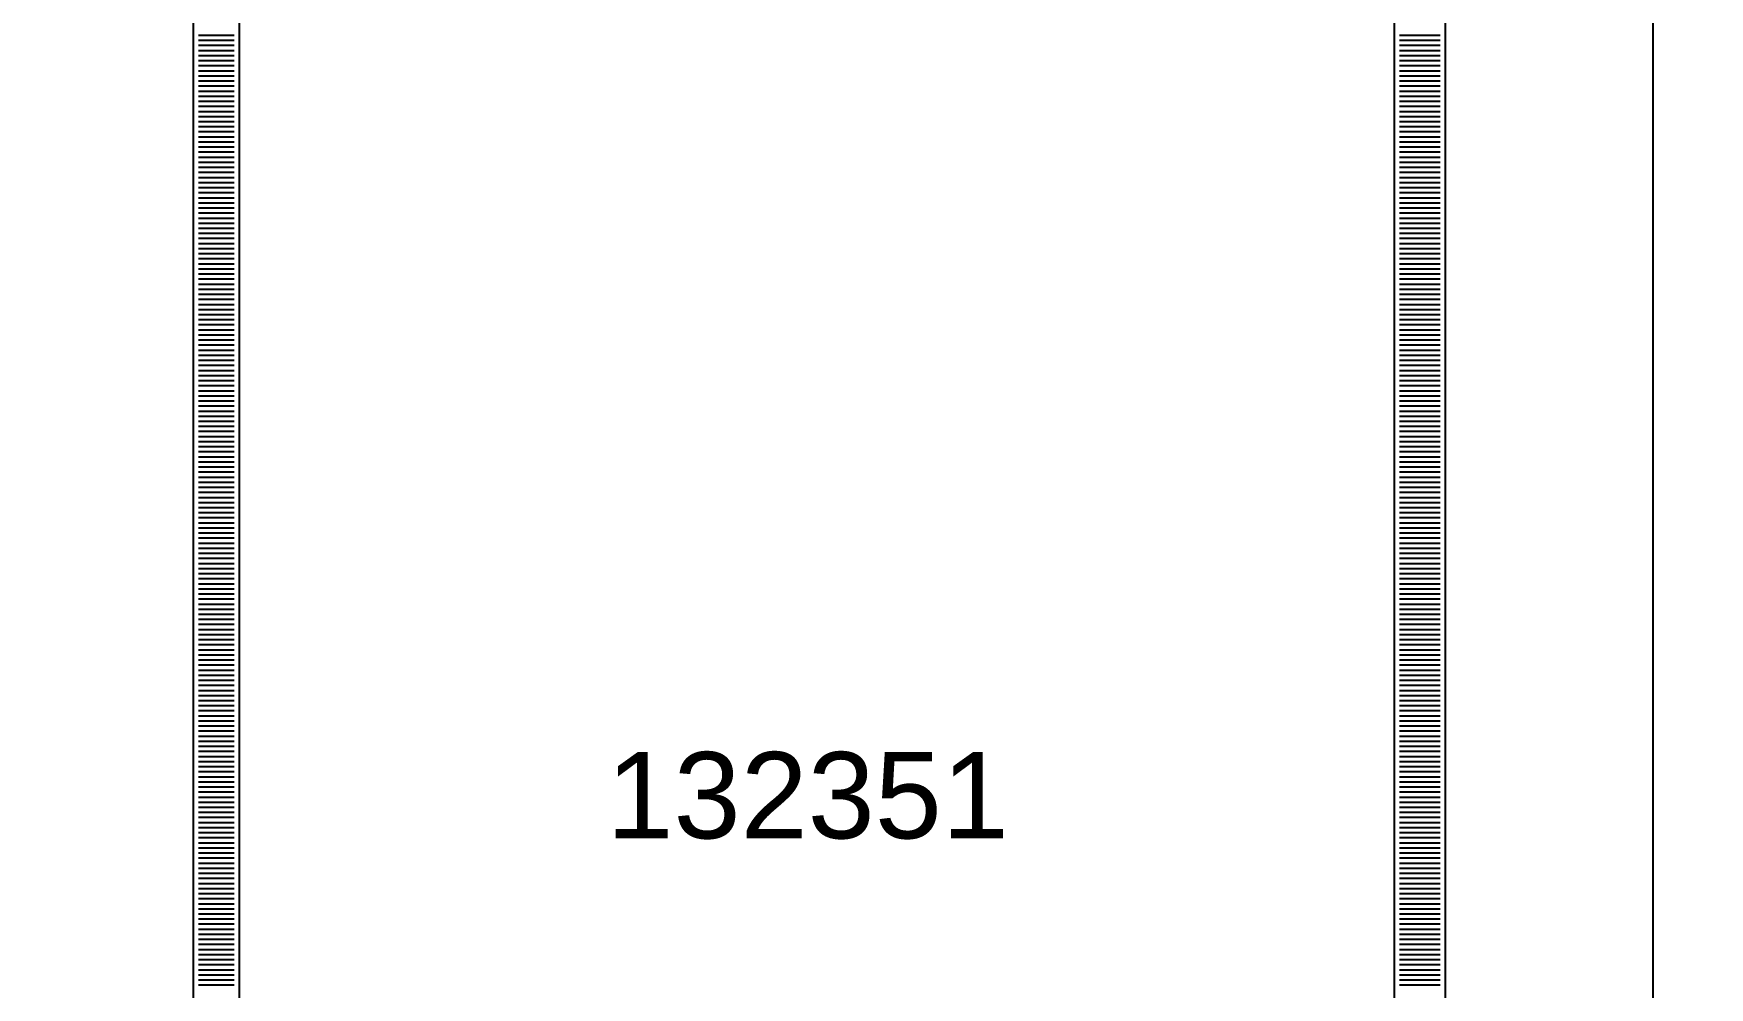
# Model space of a CAD drawing. Extents: x 16 to 197, y 31 to 244.
# Drawn here: x 45.35 to 78.35, y 76.96 to 95.74 of the extents above; entities that cross this region are included whole.
import ezdxf

# ---------------------------------------------------------------- set-up
doc = ezdxf.new("R2010")
doc.units = 0
doc.header["$LTSCALE"] = 6
doc.layers.get('0').update_dxf_attribs({"color": 4, "linetype": 'CONTINUOUS'})
doc.layers.get('DEFPOINTS').update_dxf_attribs({"linetype": 'CONTINUOUS'})
for name, color, linetype in [('KH_NOR', 7, 'CONTINUOUS'), ('KH_SCH', 3, 'CONTINUOUS'), ('LLMASSE', 7, 'CONTINUOUS'), ('PNR', 7, 'CONTINUOUS')]:
    doc.layers.add(name, color=color, linetype=linetype)
doc.styles.get("Standard").update_dxf_attribs({"font": 'simplex.shx', "width": 0.8})
doc.styles.add('SWISSL', font='swissl.ttf')
doc.dimstyles.new('DOK-1ZU1-PUNKT', dxfattribs={"dimscale": 0, "dimtxt": 3, "dimasz": 1.5, "dimexe": 1.5, "dimexo": 0.6, "dimgap": 1.5, "dimtad": 0, "dimdsep": 46, "dimtxsty": 'Standard', "dimblk": 'PUNKT', "dimblk1": 'PUNKT', "dimblk2": 'PUNKT', "dimcen": 0, "dimclrd": 2, "dimclre": 2, "dimclrt": 7, "dimadec": 0, "dimazin": 0, "dimtfac": 0.7, "dimtofl": 0, "dimtmove": 2, "dimatfit": 3, "dimldrblk": 'PUNKT', "dimfxl": 1, "dimtolj": 1, "dimarcsym": 0})

# ---------------------------------------------------------------- blocks, each defined once
blk = doc.blocks.new('PUNKT')
at = {"color": 0, "linetype": 'CONTINUOUS'}
blk.add_line((-0.5, 0), (-1, 0), dxfattribs=at)
at = {"color": 0, "linetype": 'CONTINUOUS', "const_width": 0.5}
blk.add_lwpolyline([(-0.25, 0, 1), (0.25, 0, 1)], format="xyb", close=True, dxfattribs=at)
blk = doc.blocks.new('*D27')
at = {"layer": 'DEFPOINTS', "color": 0}
for p in [(73.14638083306882, 101.9083255227888), (73.1463528331099, 46.90832552277851), (77.23677609046857, 46.90832552277851)]:
    blk.add_point(p, dxfattribs=at)
at = {"layer": 'LLMASSE', "color": 3, "lineweight": -2}
for p, q in [((73.44638083306882, 101.9083255227888), (77.98677609046858, 101.9083255227888)), ((77.23677609046858, 101.1583255227888), (77.23677609046857, 76.64784933230744)), ((77.23677609046857, 47.65832552277851), (77.23677609046857, 72.16880171325984)), ((73.4463528331099, 46.90832552277851), (77.98677609046857, 46.90832552277851))]:
    blk.add_line(p, q, dxfattribs=at)
at = {"layer": 'LLMASSE', "color": 3, "lineweight": -2, "xscale": 0.75, "yscale": 0.75, "zscale": 0.75}
for p, rotation in [((77.23677609046858, 101.9083255227888), 90), ((77.23677609046857, 46.90832552277851), 270)]:
    blk.add_blockref('PUNKT', p, dxfattribs=dict(at, rotation=rotation))
at = {"layer": 'LLMASSE', "color": 3, "insert": (77.23677609046855, 74.40832552278366), "char_height": 1.7, "attachment_point": 5, "rotation": 90}
blk.add_mtext('\\A1;110', dxfattribs=at)
blk = doc.blocks.new('*X54')
at = {"color": 0}
for p, q in [((-97.60000000000001, 68.19999999999999), (-97.60000000000001, 69.79999368723068)), ((-97.4, 68.19999999999999), (-97.4, 69.79999358541265)), ((-97.2, 68.19999999999999), (-97.2, 69.79999348359462)), ((-97, 68.19999999999999), (-97, 69.79999338177659)), ((-96.80000000000001, 68.19999999999999), (-96.80000000000001, 69.79999327995854)), ((-96.60000000000001, 68.19999999999999), (-96.60000000000001, 69.79999317814051)), ((-96.4, 68.19999999999999), (-96.4, 69.79999307632248)), ((-96.2, 68.19999999999999), (-96.2, 69.79999297450445)), ((-96, 68.19999999999999), (-96, 69.79999287268642)), ((-95.80000000000001, 68.19999999999999), (-95.80000000000001, 69.79999277086839)), ((-95.60000000000001, 68.19999999999999), (-95.60000000000001, 69.79999266905035)), ((-95.4, 68.19999999999999), (-95.4, 69.79999256723232)), ((-95.2, 68.19999999999999), (-95.2, 69.79999246541429)), ((-95, 68.19999999999999), (-95, 69.79999236359626)), ((-94.80000000000001, 68.19999999999999), (-94.80000000000001, 69.79999226177823)), ((-94.60000000000001, 68.19999999999999), (-94.60000000000001, 69.7999921599602)), ((-94.4, 68.19999999999999), (-94.4, 69.79999205814217)), ((-94.2, 68.19999999999999), (-94.2, 69.79999195632413)), ((-94, 68.19999999999999), (-94, 69.79999185450609)), ((-93.80000000000001, 68.19999999999999), (-93.80000000000001, 69.79999175268806)), ((-93.60000000000001, 68.19999999999999), (-93.60000000000001, 69.79999165087003)), ((-93.4, 68.19999999999999), (-93.4, 69.799991549052)), ((-93.2, 68.19999999999999), (-93.2, 69.79999144723396)), ((-93, 68.19999999999999), (-93, 69.79999134541593)), ((-92.80000000000001, 68.19999999999999), (-92.80000000000001, 69.7999912435979)), ((-92.60000000000001, 68.19999999999999), (-92.60000000000001, 69.79999114177987)), ((-92.4, 68.19999999999999), (-92.4, 69.79999103996184)), ((-92.2, 68.19999999999999), (-92.2, 69.79999093814381)), ((-92, 68.19999999999999), (-92, 69.79999083632578)), ((-91.80000000000001, 68.19999999999999), (-91.80000000000001, 69.79999073450774)), ((-91.60000000000001, 68.19999999999999), (-91.60000000000001, 69.79999063268971)), ((-91.4, 68.19999999999999), (-91.4, 69.79999053087168)), ((-91.2, 68.19999999999999), (-91.2, 69.79999042905364)), ((-91, 68.19999999999999), (-91, 69.7999903272356)), ((-90.80000000000001, 68.19999999999999), (-90.80000000000001, 69.79999022541757)), ((-90.60000000000001, 68.19999999999999), (-90.60000000000001, 69.79999012359954)), ((-90.4, 68.19999999999999), (-90.4, 69.79999002178151)), ((-90.2, 68.19999999999999), (-90.2, 69.79998991996348)), ((-90, 68.19999999999999), (-90, 69.79998981814545)), ((-89.80000000000001, 68.19999999999999), (-89.80000000000001, 69.79998971632742)), ((-89.60000000000001, 68.19999999999999), (-89.60000000000001, 69.79998961450939)), ((-89.4, 68.19999999999999), (-89.4, 69.79998951269135)), ((-89.2, 68.19999999999999), (-89.2, 69.79998941087332)), ((-89, 68.19999999999999), (-89, 69.79998930905529)), ((-88.80000000000001, 68.19999999999999), (-88.80000000000001, 69.79998920723726)), ((-88.60000000000001, 68.19999999999999), (-88.60000000000001, 69.79998910541923)), ((-88.4, 68.19999999999999), (-88.4, 69.79998900360118)), ((-88.2, 68.19999999999999), (-88.2, 69.79998890178315)), ((-88, 68.19999999999999), (-88, 69.79998879996512)), ((-87.80000000000001, 68.19999999999999), (-87.80000000000001, 69.79998869814709)), ((-87.60000000000001, 68.19999999999999), (-87.60000000000001, 69.79998859632906)), ((-87.4, 68.19999999999999), (-87.4, 69.79998849451103)), ((-87.2, 68.19999999999999), (-87.2, 69.799988392693)), ((-87, 68.19999999999999), (-87, 69.79998829087496)), ((-86.80000000000001, 68.19999999999999), (-86.80000000000001, 69.79998818905693)), ((-86.60000000000001, 68.19999999999999), (-86.60000000000001, 69.7999880872389)), ((-86.4, 68.19999999999999), (-86.4, 69.79998798542087)), ((-86.2, 68.19999999999999), (-86.2, 69.79998788360284)), ((-86, 68.19999999999999), (-86, 69.79998778178481)), ((-85.80000000000001, 68.19999999999999), (-85.80000000000001, 69.79998767996676)), ((-85.60000000000001, 68.19999999999999), (-85.60000000000001, 69.79998757814873)), ((-85.4, 68.19999999999999), (-85.4, 69.7999874763307)), ((-85.2, 68.19999999999999), (-85.2, 69.79998737451267)), ((-85, 68.19999999999999), (-85, 69.79998727269464)), ((-84.80000000000001, 68.19999999999999), (-84.80000000000001, 69.7999871708766)), ((-84.60000000000001, 68.19999999999999), (-84.60000000000001, 69.79998706905857)), ((-84.4, 68.19999999999999), (-84.4, 69.79998696724054)), ((-84.2, 68.19999999999999), (-84.2, 69.79998686542251)), ((-84, 68.19999999999999), (-84, 69.79998676360448)), ((-83.80000000000001, 68.19999999999999), (-83.80000000000001, 69.79998666178645)), ((-83.60000000000001, 68.19999999999999), (-83.60000000000001, 69.79998655996842)), ((-83.4, 68.19999999999999), (-83.4, 69.79998645815039)), ((-83.2, 68.19999999999999), (-83.2, 69.79998635633235)), ((-83, 68.19999999999999), (-83, 69.79998625451431)), ((-82.80000000000001, 68.19999999999999), (-82.80000000000001, 69.79998615269628)), ((-82.60000000000001, 68.19999999999999), (-82.60000000000001, 69.79998605087825)), ((-82.4, 68.19999999999999), (-82.4, 69.79998594906021)), ((-82.2, 68.19999999999999), (-82.2, 69.79998584724218)), ((-82, 68.19999999999999), (-82, 69.79998574542415)), ((-81.80000000000001, 68.19999999999999), (-81.80000000000001, 69.79998564360612)), ((-81.60000000000001, 68.19999999999999), (-81.60000000000001, 69.79998554178809)), ((-81.4, 68.19999999999999), (-81.4, 69.79998543997006)), ((-81.2, 68.19999999999999), (-81.2, 69.79998533815203)), ((-81, 68.19999999999999), (-81, 69.799985236334)), ((-80.80000000000001, 68.19999999999999), (-80.80000000000001, 69.79998513451596)), ((-80.60000000000001, 68.19999999999999), (-80.60000000000001, 69.79998503269793)), ((-80.4, 68.19999999999999), (-80.4, 69.7999849308799)), ((-80.2, 68.19999999999999), (-80.2, 69.79998482906186)), ((-80, 68.19999999999999), (-80, 69.79998472724382)), ((-79.80000000000001, 68.19999999999999), (-79.80000000000001, 69.7999846254258)), ((-79.60000000000001, 68.19999999999999), (-79.60000000000001, 69.79998452360776)), ((-79.4, 68.19999999999999), (-79.4, 69.79998442178973)), ((-79.2, 68.19999999999999), (-79.2, 69.7999843199717)), ((-79, 68.19999999999999), (-79, 69.79998421815367)), ((-78.80000000000001, 68.19999999999999), (-78.80000000000001, 69.79998411633564)), ((-78.60000000000001, 68.19999999999999), (-78.60000000000001, 69.7999840145176)), ((-78.4, 68.19999999999999), (-78.4, 69.79998391269957)), ((-78.2, 68.19999999999999), (-78.2, 69.79998381088154)), ((-78, 68.19999999999999), (-78, 69.79998370906351)), ((-77.80000000000001, 68.19999999999999), (-77.80000000000001, 69.79998360724548)), ((-77.60000000000001, 68.19999999999999), (-77.60000000000001, 69.79998350542743)), ((-77.4, 68.19999999999999), (-77.4, 69.7999834036094)), ((-77.2, 68.19999999999999), (-77.2, 69.79998330179137)), ((-77, 68.19999999999999), (-77, 69.79998319997334)), ((-76.80000000000001, 68.19999999999999), (-76.80000000000001, 69.79998309815531)), ((-76.60000000000001, 68.19999999999999), (-76.60000000000001, 69.79998299633728)), ((-76.4, 68.19999999999999), (-76.4, 69.79998289451925)), ((-76.2, 68.19999999999999), (-76.2, 69.79998279270121)), ((-76, 68.19999999999999), (-76, 69.79998269088318)), ((-75.8, 68.19999999999999), (-75.8, 69.79998258906515)), ((-75.60000000000001, 68.19999999999999), (-75.60000000000001, 69.79998248724712)), ((-75.4, 68.19999999999999), (-75.4, 69.79998238542909)), ((-75.2, 68.19999999999999), (-75.2, 69.79998228361106)), ((-75, 68.19999999999999), (-75, 69.79998218179303)), ((-74.8, 68.19999999999999), (-74.8, 69.79998207997498)), ((-74.60000000000001, 68.19999999999999), (-74.60000000000001, 69.79998197815695)), ((-74.4, 68.19999999999999), (-74.4, 69.79998187633892)), ((-74.2, 68.19999999999999), (-74.2, 69.79998177452089)), ((-74, 68.19999999999999), (-74, 69.79998167270286)), ((-73.8, 68.19999999999999), (-73.8, 69.79998157088482)), ((-73.60000000000001, 68.19999999999999), (-73.60000000000001, 69.7999814690668)), ((-73.4, 68.19999999999999), (-73.4, 69.79998136724876)), ((-73.2, 68.19999999999999), (-73.2, 69.79998126543073)), ((-73, 68.19999999999999), (-73, 69.7999811636127)), ((-72.8, 68.19999999999999), (-72.8, 69.79998106179467)), ((-72.60000000000001, 68.19999999999999), (-72.60000000000001, 69.79998095997664)), ((-72.4, 68.19999999999999), (-72.4, 69.7999808581586)), ((-72.2, 68.19999999999999), (-72.2, 69.79998075634057)), ((-72, 68.19999999999999), (-72, 69.79998065452253)), ((-71.8, 68.19999999999999), (-71.8, 69.7999805527045)), ((-71.60000000000001, 68.19999999999999), (-71.60000000000001, 69.79998045088647)), ((-71.4, 68.19999999999999), (-71.4, 69.79998034906843)), ((-71.2, 68.19999999999999), (-71.2, 69.7999802472504)), ((-71, 68.19999999999999), (-71, 69.79998014543237)), ((-70.8, 68.19999999999999), (-70.8, 69.79998004361434)), ((-70.60000000000001, 68.19999999999999), (-70.60000000000001, 69.79997994179631)), ((-70.4, 68.19999999999999), (-70.4, 69.79997983997828)), ((-70.2, 68.19999999999999), (-70.2, 69.79997973816025)), ((-70, 68.19999999999999), (-70, 69.79997963634221)), ((-69.8, 68.19999999999999), (-69.8, 69.79997953452418)), ((-69.60000000000001, 68.19999999999999), (-69.60000000000001, 69.79997943270615)), ((-69.4, 68.19999999999999), (-69.4, 69.7999793308881)), ((-69.2, 68.19999999999999), (-69.2, 69.79997922907008)), ((-69, 68.19999999999999), (-69, 69.79997912725204)), ((-68.8, 68.19999999999999), (-68.8, 69.79997902543401)), ((-68.60000000000001, 68.19999999999999), (-68.60000000000001, 69.79997892361598)), ((-68.4, 68.19999999999999), (-68.4, 69.79997882179795)), ((-68.2, 68.19999999999999), (-68.2, 69.79997871997992)), ((-68, 68.19999999999999), (-68, 69.79997861816189)), ((-67.8, 68.19999999999999), (-67.8, 69.79997851634386)), ((-67.60000000000001, 68.19999999999999), (-67.60000000000001, 69.79997841452582)), ((-67.4, 68.19999999999999), (-67.4, 69.7999783127078)), ((-67.2, 68.19999999999999), (-67.2, 69.79997821088976)), ((-67, 68.19999999999999), (-67, 69.79997810907173)), ((-66.8, 68.19999999999999), (-66.8, 69.7999780072537)), ((-66.60000000000001, 68.19999999999999), (-66.60000000000001, 69.79997790543565)), ((-66.4, 68.19999999999999), (-66.4, 69.79997780361762)), ((-66.2, 68.19999999999999), (-66.2, 69.79997770179959)), ((-66, 68.19999999999999), (-66, 69.79997759998156)), ((-65.8, 68.19999999999999), (-65.8, 69.79997749816353)), ((-65.60000000000001, 68.19999999999999), (-65.60000000000001, 69.7999773963455)), ((-65.4, 68.19999999999999), (-65.4, 69.79997729452747)), ((-65.2, 68.19999999999999), (-65.2, 69.79997719270943)), ((-65, 68.19999999999999), (-65, 69.7999770908914)), ((-64.8, 68.19999999999999), (-64.8, 69.79997698907337)), ((-64.60000000000001, 68.19999999999999), (-64.60000000000001, 69.79997688725534)), ((-64.4, 68.19999999999999), (-64.4, 69.79997678543731)), ((-64.2, 68.19999999999999), (-64.2, 69.79997668361928)), ((-64, 68.19999999999999), (-64, 69.79997658180125)), ((-63.8, 68.19999999999999), (-63.8, 69.7999764799832)), ((-63.6, 68.19999999999999), (-63.6, 69.79997637816517)), ((-63.40000000000001, 68.19999999999999), (-63.40000000000001, 69.79997627634714)), ((-63.2, 68.19999999999999), (-63.2, 69.7999761745291)), ((-63, 68.19999999999999), (-63, 69.79997607271108)), ((-62.8, 68.19999999999999), (-62.8, 69.79997597089304)), ((-62.6, 68.19999999999999), (-62.6, 69.79997586907501)), ((-62.40000000000001, 68.19999999999999), (-62.40000000000001, 69.79997576725698)), ((-62.2, 68.19999999999999), (-62.2, 69.79997566543895)), ((-62, 68.19999999999999), (-62, 69.79997556362092)), ((-61.8, 68.19999999999999), (-61.8, 69.79997546180289)), ((-61.6, 68.19999999999999), (-61.6, 69.79997535998486)), ((-61.40000000000001, 68.19999999999999), (-61.40000000000001, 69.79997525816682)), ((-61.2, 68.19999999999999), (-61.2, 69.7999751563488)), ((-61, 68.19999999999999), (-61, 69.79997505453075)), ((-60.8, 68.19999999999999), (-60.8, 69.79997495271272)), ((-60.6, 68.19999999999999), (-60.6, 69.79997485089469)), ((-60.40000000000001, 68.19999999999999), (-60.40000000000001, 69.79997474907665)), ((-60.2, 68.19999999999999), (-60.2, 69.79997464725862)), ((-97.60000000000001, 20.90000000000005), (-97.60000000000001, 22.3)), ((-97.4, 20.90000000000005), (-97.4, 22.3)), ((-97.2, 20.90000000000005), (-97.2, 22.3)), ((-97, 20.90000000000005), (-97, 22.3)), ((-96.80000000000001, 20.90000000000005), (-96.80000000000001, 22.29999999999999)), ((-96.60000000000001, 20.90000000000005), (-96.60000000000001, 22.29999999999999)), ((-96.4, 20.90000000000005), (-96.4, 22.29999999999999)), ((-96.2, 20.90000000000005), (-96.2, 22.29999999999999)), ((-96, 20.90000000000005), (-96, 22.29999999999999)), ((-95.80000000000001, 20.90000000000005), (-95.80000000000001, 22.29999999999999)), ((-95.60000000000001, 20.90000000000005), (-95.60000000000001, 22.29999999999999)), ((-95.4, 20.90000000000005), (-95.4, 22.29999999999999)), ((-95.2, 20.90000000000005), (-95.2, 22.29999999999999)), ((-95, 20.90000000000005), (-95, 22.29999999999999)), ((-94.80000000000001, 20.90000000000005), (-94.80000000000001, 22.29999999999999)), ((-94.60000000000001, 20.90000000000005), (-94.60000000000001, 22.29999999999999)), ((-94.4, 20.90000000000005), (-94.4, 22.29999999999999)), ((-94.2, 20.90000000000005), (-94.2, 22.29999999999999)), ((-94, 20.90000000000005), (-94, 22.29999999999999)), ((-93.80000000000001, 20.90000000000005), (-93.80000000000001, 22.29999999999998)), ((-93.60000000000001, 20.90000000000005), (-93.60000000000001, 22.29999999999998)), ((-93.4, 20.90000000000005), (-93.4, 22.29999999999998)), ((-93.2, 20.90000000000005), (-93.2, 22.29999999999998)), ((-93, 20.90000000000005), (-93, 22.29999999999998)), ((-92.80000000000001, 20.90000000000005), (-92.80000000000001, 22.29999999999998)), ((-92.60000000000001, 20.90000000000005), (-92.60000000000001, 22.29999999999998)), ((-92.4, 20.90000000000005), (-92.4, 22.29999999999998)), ((-92.2, 20.90000000000005), (-92.2, 22.29999999999998)), ((-92, 20.90000000000005), (-92, 22.29999999999998)), ((-91.80000000000001, 20.90000000000005), (-91.80000000000001, 22.29999999999998)), ((-91.60000000000001, 20.90000000000005), (-91.60000000000001, 22.29999999999998)), ((-91.4, 20.90000000000005), (-91.4, 22.29999999999998)), ((-91.2, 20.90000000000005), (-91.2, 22.29999999999998)), ((-91, 20.90000000000005), (-91, 22.29999999999998)), ((-90.80000000000001, 20.90000000000005), (-90.80000000000001, 22.29999999999997)), ((-90.60000000000001, 20.90000000000005), (-90.60000000000001, 22.29999999999997)), ((-90.4, 20.90000000000004), (-90.4, 22.29999999999997)), ((-90.2, 20.90000000000004), (-90.2, 22.29999999999997)), ((-90, 20.90000000000004), (-90, 22.29999999999997)), ((-89.80000000000001, 20.90000000000004), (-89.80000000000001, 22.29999999999997)), ((-89.60000000000001, 20.90000000000004), (-89.60000000000001, 22.29999999999997)), ((-89.4, 20.90000000000004), (-89.4, 22.29999999999997)), ((-89.2, 20.90000000000004), (-89.2, 22.29999999999997)), ((-89, 20.90000000000004), (-89, 22.29999999999997)), ((-88.80000000000001, 20.90000000000004), (-88.80000000000001, 22.29999999999997)), ((-88.60000000000001, 20.90000000000004), (-88.60000000000001, 22.29999999999997)), ((-88.4, 20.90000000000004), (-88.4, 22.29999999999997)), ((-88.2, 20.90000000000004), (-88.2, 22.29999999999997)), ((-88, 20.90000000000004), (-88, 22.29999999999997)), ((-87.80000000000001, 20.90000000000004), (-87.80000000000001, 22.29999999999996)), ((-87.60000000000001, 20.90000000000004), (-87.60000000000001, 22.29999999999996)), ((-87.4, 20.90000000000004), (-87.4, 22.29999999999996)), ((-87.2, 20.90000000000004), (-87.2, 22.29999999999996)), ((-87, 20.90000000000004), (-87, 22.29999999999996)), ((-86.80000000000001, 20.90000000000004), (-86.80000000000001, 22.29999999999996)), ((-86.60000000000001, 20.90000000000004), (-86.60000000000001, 22.29999999999996)), ((-86.4, 20.90000000000004), (-86.4, 22.29999999999996)), ((-86.2, 20.90000000000004), (-86.2, 22.29999999999996)), ((-86, 20.90000000000004), (-86, 22.29999999999996)), ((-85.80000000000001, 20.90000000000004), (-85.80000000000001, 22.29999999999995)), ((-85.60000000000001, 20.90000000000004), (-85.60000000000001, 22.29999999999995)), ((-85.4, 20.90000000000004), (-85.4, 22.29999999999995)), ((-85.2, 20.90000000000004), (-85.2, 22.29999999999995)), ((-85, 20.90000000000004), (-85, 22.29999999999995)), ((-84.80000000000001, 20.90000000000004), (-84.80000000000001, 22.29999999999995)), ((-84.60000000000001, 20.90000000000004), (-84.60000000000001, 22.29999999999995)), ((-84.4, 20.90000000000004), (-84.4, 22.29999999999995)), ((-84.2, 20.90000000000004), (-84.2, 22.29999999999995)), ((-84, 20.90000000000004), (-84, 22.29999999999995)), ((-83.80000000000001, 20.90000000000004), (-83.80000000000001, 22.29999999999995)), ((-83.60000000000001, 20.90000000000004), (-83.60000000000001, 22.29999999999995)), ((-83.4, 20.90000000000004), (-83.4, 22.29999999999995)), ((-83.2, 20.90000000000004), (-83.2, 22.29999999999995)), ((-83, 20.90000000000004), (-83, 22.29999999999995)), ((-82.80000000000001, 20.90000000000004), (-82.80000000000001, 22.29999999999994)), ((-82.60000000000001, 20.90000000000004), (-82.60000000000001, 22.29999999999994)), ((-82.4, 20.90000000000004), (-82.4, 22.29999999999994)), ((-82.2, 20.90000000000004), (-82.2, 22.29999999999994)), ((-82, 20.90000000000004), (-82, 22.29999999999994)), ((-81.80000000000001, 20.90000000000004), (-81.80000000000001, 22.29999999999994)), ((-81.60000000000001, 20.90000000000004), (-81.60000000000001, 22.29999999999994)), ((-81.4, 20.90000000000004), (-81.4, 22.29999999999994)), ((-81.2, 20.90000000000004), (-81.2, 22.29999999999994)), ((-81, 20.90000000000004), (-81, 22.29999999999994)), ((-80.80000000000001, 20.90000000000004), (-80.80000000000001, 22.29999999999994)), ((-80.60000000000001, 20.90000000000004), (-80.60000000000001, 22.29999999999994)), ((-80.4, 20.90000000000004), (-80.4, 22.29999999999994)), ((-80.2, 20.90000000000004), (-80.2, 22.29999999999994)), ((-80, 20.90000000000004), (-80, 22.29999999999994)), ((-79.80000000000001, 20.90000000000004), (-79.80000000000001, 22.29999999999993)), ((-79.60000000000001, 20.90000000000004), (-79.60000000000001, 22.29999999999993)), ((-79.4, 20.90000000000004), (-79.4, 22.29999999999993)), ((-79.2, 20.90000000000004), (-79.2, 22.29999999999993)), ((-79, 20.90000000000004), (-79, 22.29999999999993)), ((-78.80000000000001, 20.90000000000004), (-78.80000000000001, 22.29999999999993)), ((-78.60000000000001, 20.90000000000004), (-78.60000000000001, 22.29999999999993)), ((-78.4, 20.90000000000004), (-78.4, 22.29999999999993)), ((-78.2, 20.90000000000004), (-78.2, 22.29999999999993)), ((-78, 20.90000000000004), (-78, 22.29999999999993)), ((-77.80000000000001, 20.90000000000004), (-77.80000000000001, 22.29999999999993)), ((-77.60000000000001, 20.90000000000004), (-77.60000000000001, 22.29999999999993)), ((-77.4, 20.90000000000004), (-77.4, 22.29999999999993)), ((-77.2, 20.90000000000004), (-77.2, 22.29999999999993)), ((-77, 20.90000000000004), (-77, 22.29999999999993)), ((-76.80000000000001, 20.90000000000004), (-76.80000000000001, 22.29999999999993)), ((-76.60000000000001, 20.90000000000004), (-76.60000000000001, 22.29999999999992)), ((-76.4, 20.90000000000004), (-76.4, 22.29999999999992)), ((-76.2, 20.90000000000004), (-76.2, 22.29999999999992)), ((-76, 20.90000000000004), (-76, 22.29999999999992)), ((-75.8, 20.90000000000004), (-75.8, 22.29999999999992)), ((-75.60000000000001, 20.90000000000004), (-75.60000000000001, 22.29999999999992)), ((-75.4, 20.90000000000004), (-75.4, 22.29999999999992)), ((-75.2, 20.90000000000004), (-75.2, 22.29999999999992)), ((-75, 20.90000000000004), (-75, 22.29999999999992)), ((-74.8, 20.90000000000004), (-74.8, 22.29999999999992)), ((-74.60000000000001, 20.90000000000004), (-74.60000000000001, 22.29999999999992)), ((-74.4, 20.90000000000004), (-74.4, 22.29999999999992)), ((-74.2, 20.90000000000004), (-74.2, 22.29999999999992)), ((-74, 20.90000000000004), (-74, 22.29999999999992)), ((-73.8, 20.90000000000004), (-73.8, 22.29999999999992)), ((-73.60000000000001, 20.90000000000004), (-73.60000000000001, 22.29999999999991)), ((-73.4, 20.90000000000004), (-73.4, 22.29999999999991)), ((-73.2, 20.90000000000004), (-73.2, 22.29999999999991)), ((-73, 20.90000000000004), (-73, 22.29999999999991)), ((-72.8, 20.90000000000004), (-72.8, 22.29999999999991)), ((-72.60000000000001, 20.90000000000004), (-72.60000000000001, 22.29999999999991)), ((-72.4, 20.90000000000004), (-72.4, 22.29999999999991)), ((-72.2, 20.90000000000004), (-72.2, 22.29999999999991)), ((-72, 20.90000000000004), (-72, 22.29999999999991)), ((-71.8, 20.90000000000004), (-71.8, 22.29999999999991)), ((-71.60000000000001, 20.90000000000004), (-71.60000000000001, 22.2999999999999)), ((-71.4, 20.90000000000004), (-71.4, 22.2999999999999)), ((-71.2, 20.90000000000004), (-71.2, 22.2999999999999)), ((-71, 20.90000000000004), (-71, 22.2999999999999)), ((-70.8, 20.90000000000004), (-70.8, 22.2999999999999)), ((-70.60000000000001, 20.90000000000004), (-70.60000000000001, 22.2999999999999)), ((-70.4, 20.90000000000004), (-70.4, 22.2999999999999)), ((-70.2, 20.90000000000004), (-70.2, 22.2999999999999)), ((-70, 20.90000000000004), (-70, 22.2999999999999)), ((-69.8, 20.90000000000004), (-69.8, 22.2999999999999)), ((-69.60000000000001, 20.90000000000004), (-69.60000000000001, 22.2999999999999)), ((-69.4, 20.90000000000004), (-69.4, 22.2999999999999)), ((-69.2, 20.90000000000004), (-69.2, 22.2999999999999)), ((-69, 20.90000000000004), (-69, 22.2999999999999)), ((-68.8, 20.90000000000004), (-68.8, 22.2999999999999)), ((-68.60000000000001, 20.90000000000004), (-68.60000000000001, 22.29999999999989)), ((-68.4, 20.90000000000004), (-68.4, 22.29999999999989)), ((-68.2, 20.90000000000004), (-68.2, 22.29999999999989)), ((-68, 20.90000000000004), (-68, 22.29999999999989)), ((-67.8, 20.90000000000004), (-67.8, 22.29999999999989)), ((-67.60000000000001, 20.90000000000004), (-67.60000000000001, 22.29999999999989)), ((-67.4, 20.90000000000004), (-67.4, 22.29999999999989)), ((-67.2, 20.90000000000004), (-67.2, 22.29999999999989)), ((-67, 20.90000000000004), (-67, 22.29999999999989)), ((-66.8, 20.90000000000004), (-66.8, 22.29999999999989)), ((-66.60000000000001, 20.90000000000004), (-66.60000000000001, 22.29999999999989)), ((-66.4, 20.90000000000004), (-66.4, 22.29999999999989)), ((-66.2, 20.90000000000004), (-66.2, 22.29999999999989)), ((-66, 20.90000000000004), (-66, 22.29999999999989)), ((-65.8, 20.90000000000004), (-65.8, 22.29999999999989)), ((-65.60000000000001, 20.90000000000004), (-65.60000000000001, 22.29999999999988)), ((-65.4, 20.90000000000004), (-65.4, 22.29999999999988)), ((-65.2, 20.90000000000004), (-65.2, 22.29999999999988)), ((-65, 20.90000000000004), (-65, 22.29999999999988)), ((-64.8, 20.90000000000004), (-64.8, 22.29999999999988)), ((-64.60000000000001, 20.90000000000004), (-64.60000000000001, 22.29999999999988)), ((-64.4, 20.90000000000004), (-64.4, 22.29999999999988)), ((-64.2, 20.90000000000004), (-64.2, 22.29999999999988)), ((-64, 20.90000000000004), (-64, 22.29999999999988)), ((-63.8, 20.90000000000004), (-63.8, 22.29999999999988)), ((-63.6, 20.90000000000004), (-63.6, 22.29999999999988)), ((-63.40000000000001, 20.90000000000004), (-63.40000000000001, 22.29999999999988)), ((-63.2, 20.90000000000004), (-63.2, 22.29999999999988)), ((-63, 20.90000000000004), (-63, 22.29999999999988)), ((-62.8, 20.90000000000004), (-62.8, 22.29999999999988)), ((-62.6, 20.90000000000004), (-62.6, 22.29999999999987)), ((-62.40000000000001, 20.90000000000004), (-62.40000000000001, 22.29999999999987)), ((-62.2, 20.90000000000004), (-62.2, 22.29999999999987)), ((-62, 20.90000000000004), (-62, 22.29999999999987)), ((-61.8, 20.90000000000004), (-61.8, 22.29999999999987)), ((-61.6, 20.90000000000004), (-61.6, 22.29999999999987)), ((-61.40000000000001, 20.90000000000004), (-61.40000000000001, 22.29999999999987)), ((-61.2, 20.90000000000004), (-61.2, 22.29999999999987)), ((-61, 20.90000000000004), (-61, 22.29999999999987)), ((-60.8, 20.90000000000004), (-60.8, 22.29999999999987)), ((-60.6, 20.90000000000004), (-60.6, 22.29999999999987)), ((-60.40000000000001, 20.90000000000004), (-60.40000000000001, 22.29999999999987)), ((-60.2, 20.90000000000004), (-60.2, 22.29999999999987))]:
    blk.add_line(p, q, dxfattribs=at)
blk = doc.blocks.new('B-LL132351')
at = {"layer": 'KH_NOR'}
blk.add_lwpolyline([(69.99999999994874, 110.0000000000512), (69.99994400003091, 3.075228960369714e-11)], dxfattribs=at)
blk.add_lwpolyline([(2.000012727273088, 28.30000000000007), (20.70000000000006, 28.30000000000007), (20.70000000000006, 103.7), (13.70001272727269, 103.7, -0.4142135626133887), (12.70001272727269, 104.7), (12.70001272727272, 125.7), (9.20001272711842, 125.6999999997437), (9.200012727272266, 133.0000000000001), (2.00001272727242, 133), (2.000012727273088, 28.30000000000007)], format="xyb", close=True, dxfattribs=at)
blk.add_lwpolyline([(67.99999999999996, 103.6999999999999), (49.30001272727237, 103.7), (49.3000127272726, 100.7), (47.49995672727233, 100.7), (47.49995672727233, 106.7), (22.50000000000001, 106.7), (22.49999999999973, 25.29999999999983), (47.50000000000001, 25.29999999999994), (47.50000000000001, 31.29999999999994), (49.30005599999983, 31.3), (49.30005599999983, 28.30000000000005), (68.00000000000001, 28.30000000000005), (67.99999999999996, 103.6999999999999)], close=True, dxfattribs=at)
at = {"layer": 'KH_SCH', "rotation": 270}
blk.add_blockref('*X54', (0, 0), dxfattribs=at)

msp = doc.modelspace()

# ---------------------------------------------------------------- block references
at = {"xscale": 0.5, "yscale": 0.5, "zscale": 0.5}
msp.add_blockref('B-LL132351', (38.14640246945811, 46.90832552266059), dxfattribs=at)

# ---------------------------------------------------------------- texts
at = {"layer": 'PNR', "color": 10, "style": 'SWISSL'}
msp.add_text('132351', height=1.7, dxfattribs=at).set_placement((56.63114252215973, 79.89381017790609))

# ---------------------------------------------------------------- dimensions: what is measured, and where the dimension line sits
at = {"layer": 'LLMASSE'}
dim = msp.add_linear_dim(base=(77.23677609046857, 46.90832552277851), p1=(73.14638083306882, 101.9083255227888), p2=(73.1463528331099, 46.90832552277851), angle=90, dimstyle='DOK-1ZU1-PUNKT', override={"dimscale": 0.5, "dimtxt": 3.4, "dimlfac": 2, "dimclrd": 3, "dimclre": 3, "dimclrt": 3}, dxfattribs=at)
dim.commit()
dim.dimension.update_dxf_attribs({"geometry": '*D27', "text_midpoint": (77.23677609046855, 74.40832552278366)})

doc.saveas('drawing.dxf')
